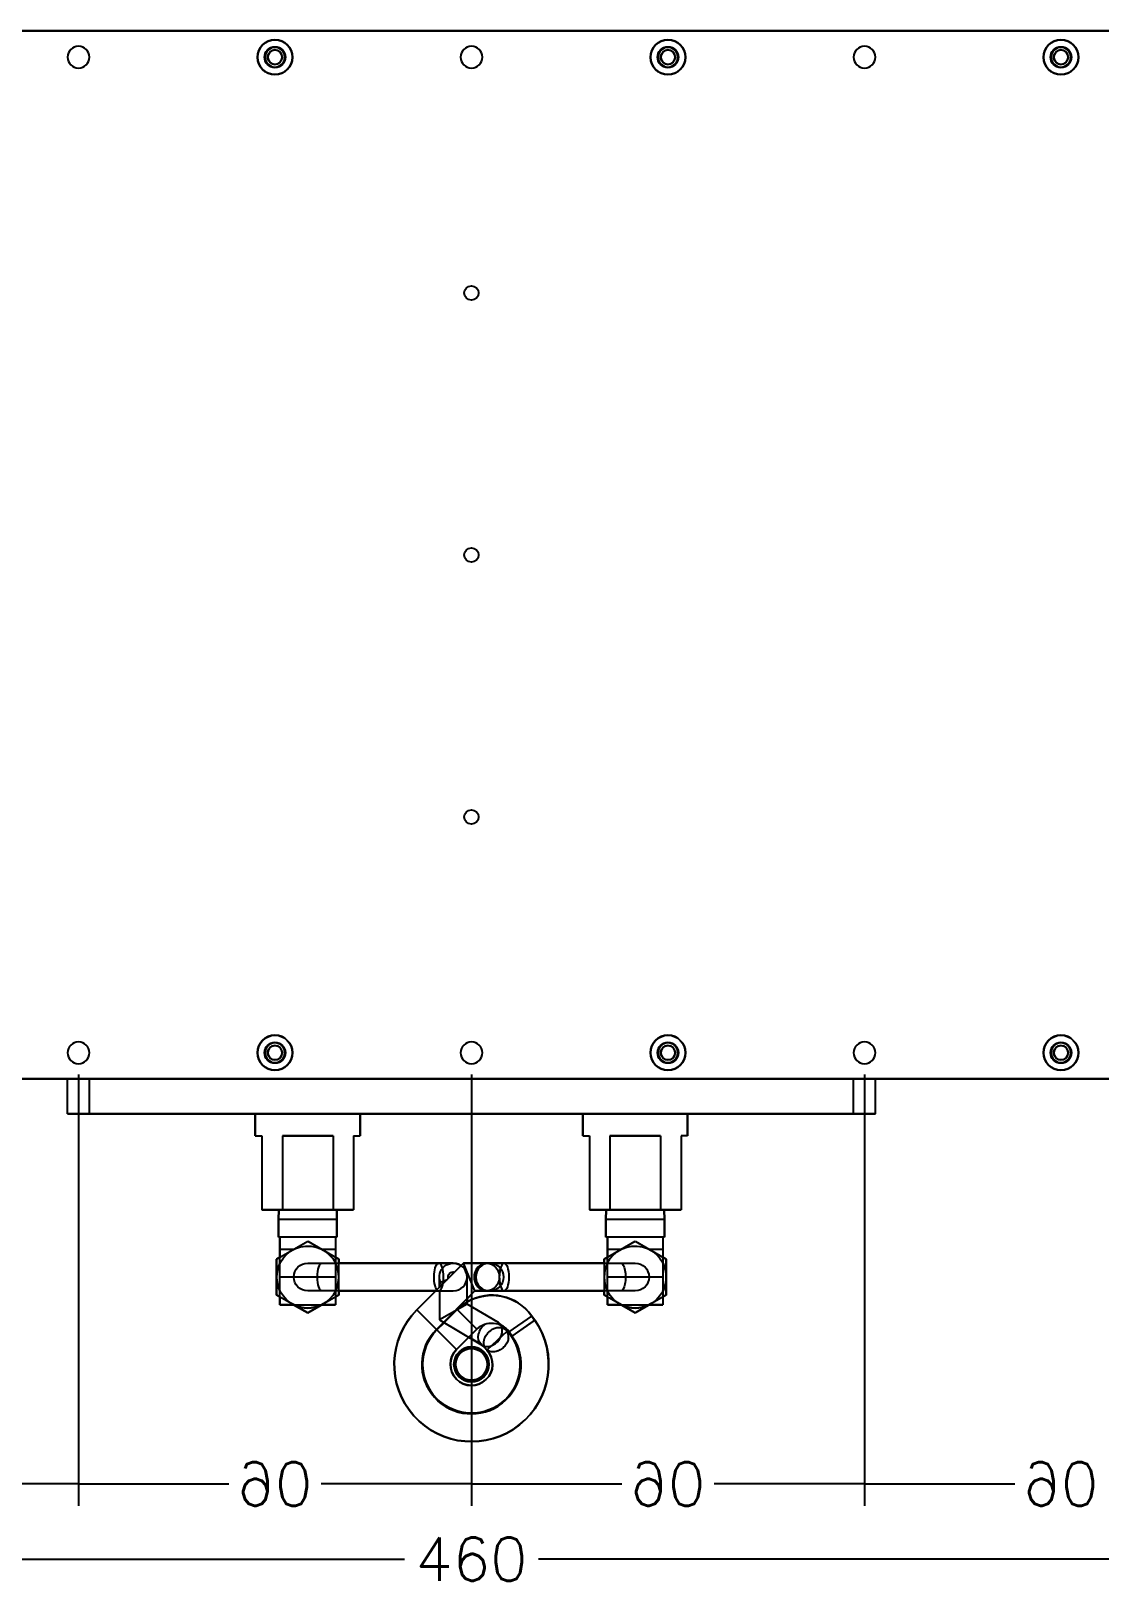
# Model space of a CAD drawing. Header units: millimetres. Extents: x -4251 to 2609, y -1673 to 4048.
# Drawn here: x -3885.8 to -3641, y 3484.8 to 3839.8 of the extents above; entities that cross this region are included whole.
import ezdxf

# ---------------------------------------------------------------- set-up
doc = ezdxf.new("R2010")
doc.units = ezdxf.units.MM
for name, color, linetype in [('B-400-2-4RT', 7, 'Continuous'), ('Default', 7, 'Continuous'), ('TP1904-POOM-5300', 7, 'Continuous')]:
    doc.layers.add(name, color=color, linetype=linetype)
doc.styles.add('SEACAD_romans_shx', font='SIMPLEX.SHX')

# ---------------------------------------------------------------- blocks, each defined once
blk = doc.blocks.new('_SE_FILLED')
at = {"color": 0}
blk.add_line((0, 0), (-1, 0), dxfattribs=at)
blk.add_solid([(0, 0), (-1, -0.1665), (-1, 0.1665), (0, 0)], dxfattribs=at)
blk = doc.blocks.new('A$C058F62A3')
at = {"layer": 'B-400-2-4RT', "color": 7, "linetype": 'Continuous'}
for p, q in [((-84.01, 164.24), (-91.13, 160.14)), ((-76.9, 160.14), (-84.01, 164.24)), ((-9.01, 164.24), (-16.13, 160.14)), ((-1.9, 160.14), (-9.01, 164.24)), ((-91.13, 160.14), (-91.13, 151.93)), ((-87.24, 162.38), (-90.36, 162.38)), ((-90.36, 160.58), (-90.36, 162.38)), ((-77.66, 162.38), (-80.79, 162.38)), ((-77.66, 160.58), (-77.66, 162.38)), ((-76.9, 159.21), (-76.9, 160.14)), ((-16.13, 160.14), (-16.13, 159.21)), ((-12.24, 162.38), (-15.36, 162.38)), ((-15.36, 160.58), (-15.36, 162.38)), ((-2.66, 162.38), (-5.79, 162.38)), ((-2.66, 160.58), (-2.66, 162.38)), ((-1.9, 151.93), (-1.9, 160.14)), ((-76.9, 151.93), (-76.9, 152.85)), ((-16.13, 152.85), (-16.13, 151.93)), ((-91.13, 151.93), (-84.01, 147.82)), ((-90.36, 146.89), (-90.36, 151.49)), ((-90.36, 149.68), (-87.24, 149.68)), ((-84.01, 147.82), (-76.9, 151.93)), ((-80.79, 149.68), (-77.66, 149.68)), ((-77.66, 146.89), (-77.66, 151.49)), ((-16.13, 151.93), (-9.01, 147.82)), ((-15.36, 146.89), (-15.36, 151.49)), ((-15.36, 149.68), (-12.24, 149.68)), ((-9.01, 147.82), (-1.9, 151.93)), ((-5.79, 149.68), (-2.66, 149.68)), ((-2.66, 146.89), (-2.66, 151.49)), ((-77.31, 146.89), (-90.72, 146.89)), ((-90.72, 146.89), (-90.72, 142.87)), ((-77.31, 142.87), (-77.31, 146.89)), ((-2.31, 146.89), (-15.72, 146.89)), ((-15.72, 146.89), (-15.72, 142.87)), ((-2.31, 142.87), (-2.31, 146.89)), ((-77.31, 142.87), (-90.72, 142.87)), ((-90.72, 142.87), (-90.65, 140.66)), ((-77.38, 140.66), (-77.31, 142.87)), ((-2.31, 142.87), (-15.72, 142.87)), ((-15.72, 142.87), (-15.65, 140.66)), ((-2.38, 140.66), (-2.31, 142.87))]:
    blk.add_line(p, q, dxfattribs=at)
for centre, start, end in [((-84.01, 156.03), 26.5148, 333.4852), ((-9.01, 156.03), 206.5148, 153.4852)]:
    blk.add_arc(centre, 7.11, start, end, dxfattribs=at)
at = {"layer": 'Default', "color": 1, "linetype": 'Continuous'}
for p, q in [((-136.51, 109.66), (-136.51, 208.41)), ((-46.51, 109.66), (-46.51, 208.41)), ((43.49, 109.66), (43.49, 208.41)), ((-144.51, 203.41), (-170.92, 203.41)), ((-128.51, 203.41), (-102.11, 203.41)), ((-54.51, 203.41), (-80.92, 203.41)), ((-38.51, 203.41), (-12.11, 203.41)), ((35.49, 203.41), (9.08, 203.41)), ((51.49, 203.41), (77.89, 203.41))]:
    blk.add_line(p, q, dxfattribs=at)
at = {"layer": 'TP1904-POOM-5300', "color": 7, "linetype": 'Continuous'}
for p, q in [((-54.42, 168.13), (-49.93, 172.62)), ((-45.26, 167.95), (-49.95, 172.64)), ((-44.16, 171.56), (-47.12, 169.82)), ((-43.1, 172.62), (-44.33, 171.39)), ((-42.96, 172.73), (-43.3, 172.39)), ((-38.35, 168.44), (-42.98, 172.75)), ((-54.52, 168.02), (-59.01, 163.53)), ((-45.71, 159.21), (-54.52, 168.02)), ((-54.44, 168.15), (-49.75, 163.46)), ((-49.75, 163.46), (-45.26, 167.95)), ((-39.7, 167.05), (-38.61, 168.13)), ((-38.84, 167.94), (-38.35, 168.44)), ((-38.33, 168.43), (-38.35, 168.44)), ((-37.24, 169.54), (-37.9, 168.6)), ((-37.9, 168.6), (-32.69, 164.96)), ((-32.04, 165.89), (-37.24, 169.54)), ((-59.01, 163.53), (-48.34, 152.86)), ((-52.78, 166.49), (-52.91, 166.41)), ((-49.82, 163.54), (-50.32, 163.82)), ((-32.69, 164.96), (-32.04, 165.89)), ((-47.51, 161.02), (-47.51, 161.73)), ((-54.69, 159.21), (-84.01, 159.21)), ((-53.86, 158.39), (-53.86, 156.03)), ((-53.64, 157.21), (-52.06, 156.58)), ((-45.71, 159.21), (-48.34, 152.86)), ((-9.01, 159.21), (-45.71, 159.21)), ((-84.01, 152.86), (-50.69, 152.86)), ((-48.34, 152.86), (-9.01, 152.86)), ((-94.51, 140.66), (-73.51, 140.66)), ((-94.51, 123.66), (-94.51, 140.66)), ((-89.82, 123.66), (-89.82, 140.66)), ((-78.21, 123.66), (-78.21, 140.66)), ((-73.51, 123.66), (-73.51, 140.66)), ((-19.51, 140.66), (1.49, 140.66)), ((-19.51, 123.66), (-19.51, 140.66)), ((-14.82, 123.66), (-14.82, 140.66)), ((-3.21, 123.66), (-3.21, 140.66)), ((1.49, 123.66), (1.49, 140.66)), ((-96.01, 123.66), (-94.51, 123.66)), ((-96.01, 123.66), (-96.01, 118.66)), ((-89.82, 123.66), (-78.21, 123.66)), ((-73.51, 123.66), (-72.01, 123.66)), ((-72.01, 118.66), (-72.01, 123.66)), ((-21.01, 123.66), (-19.51, 123.66)), ((-21.01, 123.66), (-21.01, 118.66)), ((-14.82, 123.66), (-3.21, 123.66)), ((2.99, 123.66), (1.49, 123.66)), ((2.99, 118.66), (2.99, 123.66)), ((-139.01, 118.66), (45.99, 118.66)), ((-139.01, 118.66), (-139.01, 110.66)), ((-134.01, 118.66), (-134.01, 110.66)), ((40.99, 118.66), (40.99, 110.66)), ((45.99, 118.66), (45.99, 110.66)), ((-271.51, 110.66), (178.49, 110.66)), ((178.49, -129.34), (-271.51, -129.34))]:
    blk.add_line(p, q, dxfattribs=at)
for centre, radius in [((-46.51, 176.03), 4), ((-46.51, 176.03), 3.64), ((-136.51, 104.66), 2.5), ((-91.51, 104.66), 4), ((-91.51, 104.66), 2.25), ((-46.51, 104.66), 2.5), ((-1.51, 104.66), 4), ((-1.51, 104.66), 2.25), ((43.49, 104.66), 2.5), ((88.49, 104.66), 4), ((88.49, 104.66), 2.25), ((-91.51, 104.66), 1.65), ((-1.51, 104.66), 1.65), ((88.49, 104.66), 1.65), ((-91.51, -123.34), 4), ((-1.51, -123.34), 4), ((88.49, -123.34), 4), ((-136.51, -123.34), 2.5), ((-91.51, -123.34), 2.25), ((-91.51, -123.34), 1.65), ((-46.51, -123.34), 2.5), ((-1.51, -123.34), 2.25), ((-1.51, -123.34), 1.65), ((43.49, -123.34), 2.5), ((88.49, -123.34), 2.25), ((88.49, -123.34), 1.65)]:
    blk.add_circle(centre, radius, dxfattribs=at)
for centre, radius, start, end in [((-46.51, 176.03), 17.68, 325, 225), ((-46.51, 176.03), 11.32, 325, 225), ((-46.51, 176.03), 11.17, 317.122, 224.9942), ((-46.51, 176.03), 4.82, 317.0814, 224.9738), ((-41.5, 171.12), 2.2, 136.9841, 191.1282), ((-41.85, 171.37), 4.82, 225, 325), ((-41.85, 171.37), 11.17, 225, 325), ((-84.01, 156.03), 3.17, 90, 270), ((-50.69, 156.03), 3.17, 158.2795, 304.4615), ((-43.29, 153.92), 10.83, 160.6876, 162.3865), ((-50.7, 156.05), 3.16, 146.0998, 152.9238), ((-50.69, 156.03), 1.17, 164.6175, 285.3825), ((-42.34, 156.03), 3.17, 270, 90), ((-9.01, 156.03), 3.17, 270, 90)]:
    blk.add_arc(centre, radius, start, end, dxfattribs=at)
for centre, major_axis, ratio, start_param, end_param in [((-42.2, 169.03), (1.95, -2.52), 0.764807, 3.238591, 5.052925), ((-80.72, 156.03), (0, -3.18), 0.34202, 3.141593, 6.283185), ((-53.98, 156.03), (0, 3.18), 0.34202, 0.414556, 3.141593), ((-43.02, 156.03), (0, 3.18), 0.907423, 3.141593, 6.283185), ((-39.05, 156.03), (0, 3.18), 0.34202, 3.141593, 6.283185), ((-12.3, 156.03), (0, -3.18), 0.34202, 0, 3.141593)]:
    blk.add_ellipse(centre, major_axis=major_axis, ratio=ratio, start_param=start_param, end_param=end_param, dxfattribs=at)
blk.add_open_spline([(-43.65, 170.7), (-43.64, 170.65), (-43.63, 170.56), (-43.6, 170.43), (-43.56, 170.29), (-43.52, 170.16), (-43.48, 170.03), (-43.43, 169.91), (-43.33, 169.68), (-43.16, 169.37), (-42.85, 168.94), (-42.45, 168.52), (-41.94, 168.12), (-41.44, 167.84), (-40.94, 167.66), (-40.52, 167.57), (-40.04, 167.54), (-39.6, 167.58), (-39.22, 167.71), (-39, 167.83), (-38.86, 167.92), (-38.78, 167.98), (-38.72, 168.03), (-38.67, 168.08), (-38.63, 168.11), (-38.61, 168.13)], degree=3, knots=[0, 0, 0, 0, 0.021318, 0.042117, 0.062373, 0.082068, 0.101188, 0.119728, 0.137678, 0.199151, 0.257749, 0.333314, 0.41158, 0.492505, 0.558135, 0.631401, 0.684687, 0.78856, 0.859402, 0.912622, 0.936617, 0.959704, 0.970912, 0.984216, 1, 1, 1, 1], dxfattribs=at)
at = {"layer": 'Default', "color": 1, "xscale": 8, "yscale": 8, "zscale": 8}
for p in [(-136.51, 203.41), (-46.51, 203.41), (43.49, 203.41)]:
    blk.add_blockref('_SE_FILLED', p, dxfattribs=at)
at = {"layer": 'Default', "color": 1, "xscale": 8, "yscale": 8, "zscale": 8, "rotation": 180}
for p in [(-136.51, 203.41), (-46.51, 203.41), (43.49, 203.41)]:
    blk.add_blockref('_SE_FILLED', p, dxfattribs=at)
at = {"layer": 'Default', "color": 1, "char_height": 10, "attachment_point": 5, "style": 'SEACAD_romans_shx'}
for insert in [(-91.51, 203.41), (-1.51, 203.41), (88.49, 203.41)]:
    blk.add_mtext('\\A1;\\A1;90', dxfattribs=dict(at, insert=insert))

msp = doc.modelspace()

# ---------------------------------------------------------------- linework, layer by layer
at = {"layer": 'B-400-2-4RT', "color": 7, "linetype": 'Continuous'}
for p, q in [((-3829.0551, 3569.7918, 0), (-3829.1237, 3567.5861, 0)), ((-3815.7125, 3567.5861, 0), (-3829.1237, 3567.5861, 0)), ((-3829.1237, 3567.5861, 0), (-3829.1237, 3563.5678, 0)), ((-3815.7125, 3567.5861, 0), (-3815.7812, 3569.7918, 0)), ((-3815.7125, 3563.5678, 0), (-3815.7125, 3567.5861, 0)), ((-3754.0551, 3569.7918, 0), (-3754.1237, 3567.5861, 0)), ((-3740.7125, 3567.5861, 0), (-3754.1237, 3567.5861, 0)), ((-3754.1237, 3567.5861, 0), (-3754.1237, 3563.5678, 0)), ((-3740.7125, 3567.5861, 0), (-3740.7812, 3569.7918, 0)), ((-3740.7125, 3563.5678, 0), (-3740.7125, 3567.5861, 0)), ((-3815.7125, 3563.5678, 0), (-3829.1237, 3563.5678, 0)), ((-3828.7681, 3548.0738, 0), (-3828.7681, 3563.5678, 0)), ((-3816.0681, 3563.5678, 0), (-3816.0681, 3548.0738, 0)), ((-3740.7125, 3563.5678, 0), (-3754.1237, 3563.5678, 0)), ((-3753.7681, 3548.0738, 0), (-3753.7681, 3563.5678, 0)), ((-3741.0681, 3563.5678, 0), (-3741.0681, 3548.0738, 0)), ((-3828.7744, 3558.9662, 0), (-3829.5301, 3558.5299, 0)), ((-3829.5301, 3558.5299, 0), (-3829.5301, 3550.3177, 0)), ((-3815.3061, 3558.5299, 0), (-3816.0621, 3558.9663, 0)), ((-3815.3061, 3550.3177, 0), (-3815.3061, 3558.5299, 0)), ((-3753.7744, 3558.9662, 0), (-3754.5301, 3558.5299, 0)), ((-3754.5301, 3558.5299, 0), (-3754.5301, 3550.3177, 0)), ((-3740.3061, 3558.5299, 0), (-3741.0621, 3558.9663, 0)), ((-3740.3061, 3550.3177, 0), (-3740.3061, 3558.5299, 0)), ((-3816.0681, 3554.4238, 0), (-3828.7681, 3554.4238, 0)), ((-3741.0681, 3554.4238, 0), (-3753.7681, 3554.4238, 0)), ((-3829.5301, 3550.3177, 0), (-3828.7742, 3549.8812, 0)), ((-3816.0618, 3549.8813, 0), (-3815.3061, 3550.3177, 0)), ((-3754.5301, 3550.3177, 0), (-3753.7742, 3549.8812, 0)), ((-3741.0618, 3549.8813, 0), (-3740.3061, 3550.3177, 0)), ((-3828.7681, 3548.0738, 0), (-3816.0681, 3548.0738, 0)), ((-3825.6429, 3548.0734, 0), (-3822.4181, 3546.2115, 0)), ((-3822.4181, 3546.2115, 0), (-3819.1934, 3548.0734, 0)), ((-3753.7681, 3548.0738, 0), (-3741.0681, 3548.0738, 0)), ((-3750.6429, 3548.0734, 0), (-3747.4181, 3546.2115, 0)), ((-3747.4181, 3546.2115, 0), (-3744.1934, 3548.0734, 0))]:
    msp.add_line(p, q, dxfattribs=at)
for centre, start, end in [((-3822.4181, 3554.4238, 0), 153.234499, 206.765514), ((-3822.4181, 3554.4238, 0), 333.234499, 26.765477), ((-3747.4181, 3554.4238, 0), 153.234499, 206.765514), ((-3747.4181, 3554.4238, 0), 333.234499, 26.765477), ((-3822.4181, 3554.4238, 0), 243.234499, 296.765501), ((-3747.4181, 3554.4238, 0), 243.234499, 296.765501)]:
    msp.add_arc(centre, 7.112, start, end, dxfattribs=at)
at = {"layer": 'Default', "color": 1, "linetype": 'Continuous'}
for p, q in [((-4006.9181, 3489.8192, 0), (-3800.2753, 3489.8192, 0)), ((-3562.9181, 3489.8192, 0), (-3769.561, 3489.8192, 0))]:
    msp.add_line(p, q, dxfattribs=at)
at = {"layer": 'TP1904-POOM-5300', "color": 7, "linetype": 'Continuous'}
for p, q in [((-4009.9181, 3839.7918, 0), (-3559.9181, 3839.7918, 0)), ((-3559.9181, 3599.7918, 0), (-4009.9181, 3599.7918, 0)), ((-3877.4181, 3591.7918, 0), (-3877.4181, 3599.7918, 0)), ((-3872.4181, 3591.7918, 0), (-3872.4181, 3599.7918, 0)), ((-3697.4181, 3591.7918, 0), (-3697.4181, 3599.7918, 0)), ((-3692.4181, 3591.7918, 0), (-3692.4181, 3599.7918, 0)), ((-3692.4181, 3591.7918, 0), (-3877.4181, 3591.7918, 0)), ((-3834.4181, 3591.7918, 0), (-3834.4181, 3586.7918, 0)), ((-3810.4181, 3586.7918, 0), (-3810.4181, 3591.7918, 0)), ((-3759.4181, 3591.7918, 0), (-3759.4181, 3586.7918, 0)), ((-3735.4181, 3586.7918, 0), (-3735.4181, 3591.7918, 0)), ((-3834.4181, 3586.7918, 0), (-3832.9181, 3586.7918, 0)), ((-3832.9181, 3586.7918, 0), (-3832.9181, 3569.7918, 0)), ((-3816.6087, 3586.7918, 0), (-3828.2276, 3586.7918, 0)), ((-3828.2276, 3586.7918, 0), (-3828.2276, 3569.7918, 0)), ((-3816.6087, 3586.7918, 0), (-3816.6087, 3569.7918, 0)), ((-3811.9181, 3586.7918, 0), (-3811.9181, 3569.7918, 0)), ((-3811.9181, 3586.7918, 0), (-3810.4181, 3586.7918, 0)), ((-3759.4181, 3586.7918, 0), (-3757.9181, 3586.7918, 0)), ((-3757.9181, 3586.7918, 0), (-3757.9181, 3569.7918, 0)), ((-3741.6087, 3586.7918, 0), (-3753.2276, 3586.7918, 0)), ((-3753.2276, 3586.7918, 0), (-3753.2276, 3569.7918, 0)), ((-3741.6087, 3586.7918, 0), (-3741.6087, 3569.7918, 0)), ((-3736.9181, 3586.7918, 0), (-3736.9181, 3569.7918, 0)), ((-3735.4181, 3586.7918, 0), (-3736.9181, 3586.7918, 0)), ((-3811.9181, 3569.7918, 0), (-3832.9181, 3569.7918, 0)), ((-3736.9181, 3569.7918, 0), (-3757.9181, 3569.7918, 0)), ((-3789.0931, 3557.5988, 0), (-3815.3061, 3557.5988, 0)), ((-3786.7394, 3557.5988, 0), (-3787.2966, 3557.0416, 0)), ((-3784.1091, 3551.2488, 0), (-3786.7394, 3557.5988, 0)), ((-3754.5301, 3557.5988, 0), (-3786.7394, 3557.5988, 0)), ((-3785.9181, 3548.2385, 0), (-3785.9181, 3554.4238, 0)), ((-3815.3061, 3551.2488, 0), (-3789.0931, 3551.2488, 0)), ((-3793.0894, 3551.2488, 0), (-3797.4162, 3546.9219, 0)), ((-3792.2681, 3551.2488, 0), (-3792.2681, 3544.6091, 0)), ((-3785.9181, 3549.4397, 0), (-3784.1091, 3551.2488, 0)), ((-3784.1091, 3551.2488, 0), (-3754.5301, 3551.2488, 0)), ((-3792.9261, 3542.4318, 0), (-3797.4162, 3546.9219, 0)), ((-3785.9181, 3548.2385, 0), (-3792.2681, 3544.6091, 0)), ((-3778.8499, 3544.0752, 0), (-3785.9181, 3548.2385, 0)), ((-3792.9261, 3542.4318, 0), (-3791.312, 3544.0459, 0)), ((-3791.1785, 3543.9673, 0), (-3792.8397, 3542.3061, 0)), ((-3792.2681, 3544.6091, 0), (-3782.3589, 3538.7724, 0)), ((-3777.0162, 3542.3257, 0), (-3778.4768, 3543.7863, 0)), ((-3776.2986, 3541.8584, 0), (-3771.097, 3545.5006, 0)), ((-3770.4396, 3544.5617, 0), (-3775.6412, 3540.9195, 0)), ((-3770.4396, 3544.5617, 0), (-3771.097, 3545.5006, 0)), ((-3788.3296, 3537.8352, 0), (-3792.8196, 3542.3252, 0)), ((-3788.3506, 3537.8148, 0), (-3785.527, 3540.6384, 0)), ((-3777.0161, 3542.3256, 0), (-3776.7563, 3542.0053, 0)), ((-3776.7573, 3542.0044, 0), (-3776.7315, 3542.0284, 0)), ((-3776.2986, 3541.8584, 0), (-3775.6412, 3540.9195, 0)), ((-3782.5639, 3538.8931, 0), (-3781.5064, 3537.8356, 0)), ((-3781.5064, 3537.8356, 0), (-3781.383, 3537.7076, 0)), ((-3781.3837, 3537.707, 0), (-3781.3742, 3537.7158, 0))]:
    msp.add_line(p, q, dxfattribs=at)
for centre, radius in [((-3829.9181, 3833.7918, 0), 4), ((-3739.9181, 3833.7918, 0), 4), ((-3649.9181, 3833.7918, 0), 4), ((-3829.9181, 3833.7918, 0), 2.4), ((-3829.9181, 3833.7918, 0), 1.65), ((-3739.9181, 3833.7918, 0), 2.4), ((-3739.9181, 3833.7918, 0), 1.65), ((-3649.9181, 3833.7918, 0), 2.4), ((-3649.9181, 3833.7918, 0), 1.65), ((-3784.9181, 3779.7918, 0), 1.65), ((-3784.9181, 3719.7918, 0), 1.65), ((-3784.9181, 3659.7918, 0), 1.65), ((-3829.9181, 3605.7918, 0), 4), ((-3829.9181, 3605.7918, 0), 2.4), ((-3829.9181, 3605.7918, 0), 1.65), ((-3739.9181, 3605.7918, 0), 4), ((-3739.9181, 3605.7918, 0), 2.4), ((-3739.9181, 3605.7918, 0), 1.65), ((-3649.9181, 3605.7918, 0), 4), ((-3649.9181, 3605.7918, 0), 2.4), ((-3649.9181, 3605.7918, 0), 1.65), ((-3784.9181, 3534.4238, 0), 4), ((-3784.9181, 3534.4238, 0), 3.6383)]:
    msp.add_circle(centre, radius, dxfattribs=at)
for centre, radius, start, end in [((-3789.0931, 3554.4238, 0), 3.175, 270, 89.999964), ((-3780.7431, 3554.4238, 0), 3.175, 90, 270), ((-3780.251, 3539.0909, 0), 11.175, 35, 120.472373), ((-3784.9181, 3534.4238, 0), 17.675, 135, 35.000026), ((-3780.251, 3539.0909, 0), 4.825, 35, 63.534945), ((-3784.9181, 3534.4238, 0), 11.325, 135, 35), ((-3784.9181, 3534.4238, 0), 11.1737, 135.008717, 42.89653), ((-3785.0875, 3534.2862, 0), 11.3921, 42.816104, 44.885863), ((-3778.7523, 3540.765, 0), 2.3493, 350.39536, 31.854471), ((-3784.9181, 3534.4238, 0), 4.8241, 134.975659, 42.9029), ((-3780.329, 3539.0091, 0), 1.6623, 224.905131, 231.056877)]:
    msp.add_arc(centre, radius, start, end, dxfattribs=at)
for centre, major_axis, ratio, start_param, end_param in [((-3792.383, 3554.4238, 0), (0, -3.175), 0.34202014, 0, 3.14159265), ((-3781.4242, 3554.4238, 0), (0, -3.175), 0.90742293, 3.14159265, 6.28318531), ((-3777.4532, 3554.4238, 0), (0, -3.175), 0.34202014, 3.14159265, 6.28318531), ((-3780.6044, 3541.4238, 0), (1.9502, 2.5188), 0.76480684, 3.23859088, 6.28318531), ((-3780.6044, 3541.4238, 0), (1.9502, 2.5188), 0.76480684, 0, 0.09699823)]:
    msp.add_ellipse(centre, major_axis=major_axis, ratio=ratio, start_param=start_param, end_param=end_param, dxfattribs=at)
msp.add_open_spline([(-3776.4359, 3540.373, 0), (-3776.4606, 3540.2433, 0), (-3776.5071, 3539.9959, 0), (-3776.6375, 3539.6335, 0), (-3776.8949, 3539.0991, 0), (-3777.4142, 3538.4092, 0), (-3778.3247, 3537.7234, 0), (-3779.2457, 3537.3668, 0), (-3780.0563, 3537.2635, 0), (-3780.622, 3537.3393, 0), (-3781.065, 3537.5003, 0), (-3781.2639, 3537.6389, 0), (-3781.3739, 3537.7162, 0)], degree=3, knots=[0, 0, 0, 0, 0.06148914, 0.11751498, 0.1683139, 0.31131487, 0.4483024, 0.58446775, 0.69841556, 0.82971738, 0.90550437, 1, 1, 1, 1], dxfattribs=at)

# ---------------------------------------------------------------- block references
at = {"xscale": -1, "rotation": 180}
msp.add_blockref('A$C058F62A3', (-3738.4033, 3710.4559, 0), dxfattribs=at)

# ---------------------------------------------------------------- texts
at = {"layer": 'Default', "color": 1, "insert": (-3784.9181, 3489.8192, 0), "char_height": 10, "attachment_point": 5, "style": 'SEACAD_romans_shx'}
msp.add_mtext('\\A1;\\A1;460', dxfattribs=at)

doc.saveas('drawing.dxf')
